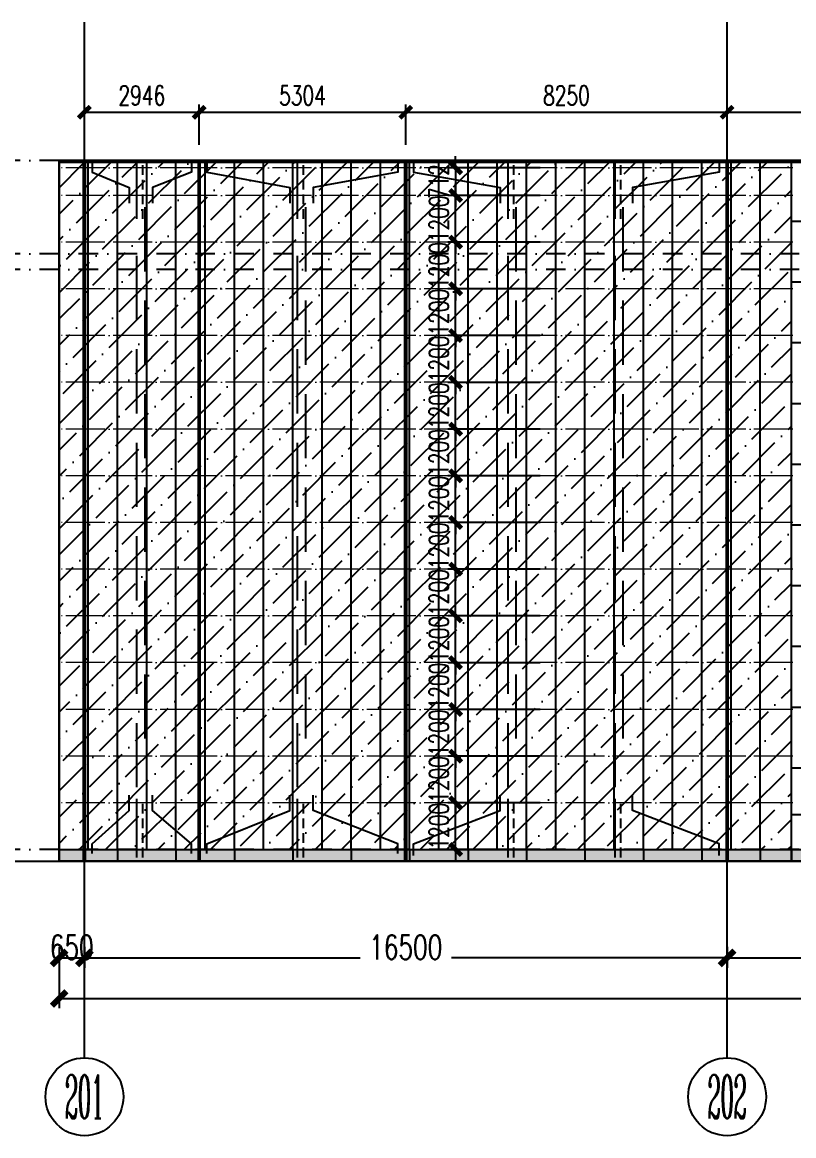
# Model space of a CAD drawing. Extents: x -2072575 to 87763, y -155913 to 742026.
# Drawn here: x -1275454 to -1255648, y 551370 to 579968 of the extents above; entities that cross this region are included whole.
import ezdxf
from ezdxf.enums import TextEntityAlignment as Align

# ---------------------------------------------------------------- set-up
doc = ezdxf.new("R2010")
doc.units = 0
doc.header["$LTSCALE"] = 1000
for name, pattern in [('CENTER', [2, 1.25, -0.25, 0.25, -0.25]), ('DASHDOT', [1, 0.5, -0.25, 0, -0.25]), ('DASHED', [0.75, 0.5, -0.25]), ('DOT', [0.25, 0, -0.25]), ('DOTE', [2.42, 2, -0.2, 0.02, -0.2])]:
    doc.linetypes.add(name, pattern=pattern)
doc.layers.get('Defpoints').update_dxf_attribs({"color": 210})
for name, color, linetype in [('!ZN1-填充-8', 8, 'Continuous'), ('12圆钢+30钢套管撑杆', 3, 'Continuous'), ('12圆钢斜拉条', 30, 'Continuous'), ('12圆钢直拉条', 22, 'Continuous'), ('3符号', 3, 'Continuous'), ('3铝板幕墙', 3, 'Continuous'), ('4玻璃幕墙', 4, 'Continuous'), ('A-AXIS-DOTE', 14, 'DOTE'), ('A-LIN-V', 9, 'Continuous'), ('A-云线', 50, 'Continuous'), ('AS-WALL', 40, 'Continuous'), ('DIM', 173, 'Continuous'), ('DOT', 8, 'DOT'), ('DOTE', 1, 'CENTER'), ('压型钢板', 23, 'Continuous')]:
    doc.layers.add(name, color=color, linetype=linetype)
for name, color, linetype, lineweight in [('A-WALL-HATCH', 8, 'Continuous', 13), ('冷弯薄壁C型钢 250x75x20x3.0', 51, 'DOTE', 0), ('梁', 4, 'Continuous', 18)]:
    doc.layers.add(name, color=color, linetype=linetype, lineweight=lineweight)
doc.styles.add('_TCH_AXIS', font='COMPLEX', dxfattribs={"bigfont": 'GBCBIG'})
doc.styles.add('DHTEXT-1', font='romans.shx', dxfattribs={"width": 0.7, "bigfont": 'chinese.shx'})
doc.dimstyles.new('ZN200', dxfattribs={"dimscale": 200, "dimtxt": 2.5, "dimasz": 1.5, "dimexe": 1, "dimexo": 2, "dimgap": 0.9, "dimtad": 1, "dimdec": 0, "dimdsep": 46, "dimtxsty": 'DHTEXT-1', "dimblk": 'ARCHTICK', "dimcen": 2.5, "dimclrd": 173, "dimclre": 173, "dimclrt": 7, "dimazin": 2, "dimtfac": 1, "dimtdec": 0, "dimtix": 1, "dimtmove": 2, "dimatfit": 3, "dimfxl": 0, "dimtolj": 1, "dimtzin": 0, "dimarcsym": 0})
doc.dimstyles.new('ZN250', dxfattribs={"dimscale": 250, "dimtxt": 2.5, "dimasz": 1.5, "dimexe": 1, "dimexo": 2, "dimgap": 0.9, "dimtad": 1, "dimdec": 0, "dimdsep": 46, "dimtxsty": 'DHTEXT-1', "dimblk": 'ARCHTICK', "dimcen": 2.5, "dimclrd": 173, "dimclre": 173, "dimclrt": 7, "dimazin": 2, "dimtfac": 1, "dimtdec": 0, "dimtix": 1, "dimtmove": 2, "dimatfit": 3, "dimfxl": 0, "dimarcsym": 0})

# ---------------------------------------------------------------- blocks, each defined once
blk = doc.blocks.new('_ArchTick')
at = {"color": 0, "linetype": 'ByBlock', "const_width": 0.4}
blk.add_lwpolyline([(-0.5, -0.5), (0.5, 0.5)], dxfattribs=at)
blk = doc.blocks.new('*D137')
at = {"layer": 'Defpoints', "color": 0, "ltscale": 2500, "transparency": 16777216}
for p in [(-1315387, 656391), (-1231587, 656391), (-1231587, 654565)]:
    blk.add_point(p, dxfattribs=at)
at = {"layer": 'DIM', "color": 173, "linetype": 'ByBlock', "lineweight": -2, "ltscale": 2500, "transparency": 16777216}
for p, q in [((-1315387, 655891), (-1315387, 654315)), ((-1231587, 655891), (-1231587, 654315)), ((-1315387, 654565), (-1274691, 654565)), ((-1231587, 654565), (-1272283, 654565))]:
    blk.add_line(p, q, dxfattribs=at)
at = {"layer": 'DIM', "color": 173, "lineweight": -2, "ltscale": 2500, "transparency": 16777216, "xscale": 375, "yscale": 375, "zscale": 375, "rotation": 180}
blk.add_blockref('_ArchTick', (-1315387, 654565), dxfattribs=at)
at = {"layer": 'DIM', "color": 173, "lineweight": -2, "ltscale": 2500, "transparency": 16777216, "xscale": 375, "yscale": 375, "zscale": 375}
blk.add_blockref('_ArchTick', (-1231587, 654565), dxfattribs=at)
at = {"layer": 'DIM', "color": 7, "ltscale": 2500, "transparency": 16777216, "insert": (-1273487, 654840), "char_height": 625, "attachment_point": 5, "style": 'DHTEXT-1'}
blk.add_mtext('83800', dxfattribs=at)
blk = doc.blocks.new('*D147')
at = {"layer": 'Defpoints', "color": 0, "ltscale": 2500, "transparency": 16777216}
for p in [(-1298237, 656391), (-1281737, 656391), (-1281737, 655605)]:
    blk.add_point(p, dxfattribs=at)
at = {"layer": 'DIM', "color": 173, "linetype": 'ByBlock', "lineweight": -2, "ltscale": 2500, "transparency": 16777216}
for p, q in [((-1298237, 655891), (-1298237, 655355)), ((-1281737, 655891), (-1281737, 655355)), ((-1298237, 655605), (-1291160, 655605)), ((-1281737, 655605), (-1288814, 655605))]:
    blk.add_line(p, q, dxfattribs=at)
at = {"layer": 'DIM', "color": 173, "lineweight": -2, "ltscale": 2500, "transparency": 16777216, "xscale": 375, "yscale": 375, "zscale": 375, "rotation": 180}
blk.add_blockref('_ArchTick', (-1298237, 655605), dxfattribs=at)
at = {"layer": 'DIM', "color": 173, "lineweight": -2, "ltscale": 2500, "transparency": 16777216, "xscale": 375, "yscale": 375, "zscale": 375}
blk.add_blockref('_ArchTick', (-1281737, 655605), dxfattribs=at)
at = {"layer": 'DIM', "color": 7, "ltscale": 2500, "transparency": 16777216, "insert": (-1289987, 655880), "char_height": 625, "attachment_point": 5, "style": 'DHTEXT-1'}
blk.add_mtext('16500', dxfattribs=at)
blk = doc.blocks.new('*D148')
at = {"layer": 'Defpoints', "color": 0, "ltscale": 2500, "transparency": 16777216}
for p in [(-1314737, 656391), (-1298237, 656391), (-1298237, 655605)]:
    blk.add_point(p, dxfattribs=at)
at = {"layer": 'DIM', "color": 173, "linetype": 'ByBlock', "lineweight": -2, "ltscale": 2500, "transparency": 16777216}
for p, q in [((-1314737, 655891), (-1314737, 655355)), ((-1298237, 655891), (-1298237, 655355)), ((-1314737, 655605), (-1307660, 655605)), ((-1298237, 655605), (-1305314, 655605))]:
    blk.add_line(p, q, dxfattribs=at)
at = {"layer": 'DIM', "color": 173, "lineweight": -2, "ltscale": 2500, "transparency": 16777216, "xscale": 375, "yscale": 375, "zscale": 375, "rotation": 180}
blk.add_blockref('_ArchTick', (-1314737, 655605), dxfattribs=at)
at = {"layer": 'DIM', "color": 173, "lineweight": -2, "ltscale": 2500, "transparency": 16777216, "xscale": 375, "yscale": 375, "zscale": 375}
blk.add_blockref('_ArchTick', (-1298237, 655605), dxfattribs=at)
at = {"layer": 'DIM', "color": 7, "ltscale": 2500, "transparency": 16777216, "insert": (-1306487, 655880), "char_height": 625, "attachment_point": 5, "style": 'DHTEXT-1'}
blk.add_mtext('16500', dxfattribs=at)
blk = doc.blocks.new('*D149')
at = {"layer": 'Defpoints', "color": 0, "ltscale": 2500, "transparency": 16777216}
for p in [(-1315387, 656391), (-1314737, 656391), (-1314737, 655605)]:
    blk.add_point(p, dxfattribs=at)
at = {"layer": 'DIM', "color": 173, "linetype": 'ByBlock', "lineweight": -2, "ltscale": 2500, "transparency": 16777216}
for p, q in [((-1315387, 655891), (-1315387, 655355)), ((-1314737, 655891), (-1314737, 655355)), ((-1315387, 655605), (-1314737, 655605))]:
    blk.add_line(p, q, dxfattribs=at)
at = {"layer": 'DIM', "color": 173, "lineweight": -2, "ltscale": 2500, "transparency": 16777216, "xscale": 375, "yscale": 375, "zscale": 375, "rotation": 180}
blk.add_blockref('_ArchTick', (-1315387, 655605), dxfattribs=at)
at = {"layer": 'DIM', "color": 173, "lineweight": -2, "ltscale": 2500, "transparency": 16777216, "xscale": 375, "yscale": 375, "zscale": 375}
blk.add_blockref('_ArchTick', (-1314737, 655605), dxfattribs=at)
at = {"layer": 'DIM', "color": 7, "ltscale": 2500, "transparency": 16777216, "insert": (-1315062, 655880), "char_height": 625, "attachment_point": 5, "style": 'DHTEXT-1'}
blk.add_mtext('650', dxfattribs=at)
blk = doc.blocks.new('卓越-轴号')
blk.add_circle((0, 0), 4)
at = {"color": 0, "style": '_TCH_AXIS', "width": 1.041667, "flags": 8}
blk.add_attdef('A', text='', height=4.48, dxfattribs=at).set_placement((-2, -2.24), (2, -2.24), align=Align.FIT)
blk = doc.blocks.new('20250905092136')
at = {"layer": '!ZN1-填充-8'}
h = blk.add_hatch(dxfattribs=at)
h.set_pattern_fill('ANSI36', color=252, scale=300, style=0)
h.set_pattern_definition([(45, (1273858.43, -558720.36), (252.5697, 926.08891), [1190.625, -238.125, 0, -238.125])])
h.paths.add_polyline_path([(-650, 0), (18150, 0), (18150, 17650), (-650, 17650)])
h = blk.add_hatch(dxfattribs=at)
h.set_pattern_fill('DOTS', color=252, scale=100, style=0)
h.set_pattern_definition([(0, (1273858.43, -558720.36), (79.375, 158.75), [0, -158.75])])
h.paths.add_polyline_path([(-650, 0), (83150, 0), (83150, -300), (-650, -300)])
at = {"layer": '3铝板幕墙', "color": 252, "ltscale": 2000}
for p, q in [((850, 0), (850, -300)), ((2350, 0), (2350, -300)), ((3850, 0), (3850, -300)), ((5350, 0), (5350, -300)), ((6850, 0), (6850, -300)), ((8350, 0), (8350, -300)), ((9850, 0), (9850, -300)), ((11350, 0), (11350, -300)), ((12850, 0), (12850, -300)), ((14350, 0), (14350, -300)), ((15850, 0), (15850, -300)), ((17350, 0), (17350, -300)), ((18150, 0), (18150, -300))]:
    blk.add_line(p, q, dxfattribs=at)
blk.add_lwpolyline([(-650, 0), (83150, 0), (83150, -300), (-650, -300)], close=True, dxfattribs=at)
at = {"layer": '4玻璃幕墙', "color": 252, "ltscale": 1.5}
blk.add_line((18150, 0), (18150, 17650), dxfattribs=at)
at = {"layer": '4玻璃幕墙', "color": 252}
for p, q in [((18150, 16140), (41100, 16140)), ((18150, 14580), (41100, 14580)), ((18150, 13020), (41100, 13020)), ((18150, 11460), (41100, 11460)), ((18150, 9900), (41100, 9900)), ((18150, 8340), (41100, 8340)), ((18150, 6780), (41100, 6780)), ((18150, 5220), (41100, 5220)), ((18150, 3660), (41100, 3660)), ((18150, 2100), (41100, 2100)), ((18150, 900), (41100, 900))]:
    blk.add_line(p, q, dxfattribs=at)
at = {"layer": 'A-LIN-V', "color": 252}
for p, q in [((83150, 17700), (-650, 17700)), ((-650, 17700), (-650, -300)), ((83150, 17650), (-650, 17650)), ((18150, -300), (18150, 17650))]:
    blk.add_line(p, q, dxfattribs=at)
at = {"layer": '压型钢板', "color": 252, "ltscale": 10}
for p, q in [((-650, 0), (-650, 17700)), ((100, 0), (100, 17700)), ((850, 0), (850, 17700)), ((1600, 0), (1600, 17700)), ((2350, 0), (2350, 17700)), ((3100, 0), (3100, 17700)), ((3850, 0), (3850, 17700)), ((4600, 0), (4600, 17700)), ((5350, 0), (5350, 17700)), ((6100, 0), (6100, 17700)), ((6850, 0), (6850, 17700)), ((7600, 0), (7600, 17700)), ((8350, 0), (8350, 17700)), ((9100, 0), (9100, 17700)), ((9850, 0), (9850, 17700)), ((10600, 0), (10600, 17700)), ((11350, 0), (11350, 17700)), ((12100, 0), (12100, 17700)), ((12850, 0), (12850, 17700)), ((13600, 0), (13600, 17700)), ((14350, 0), (14350, 17700)), ((15100, 0), (15100, 17700)), ((15850, 0), (15850, 17700)), ((16600, 0), (16600, 17700)), ((17350, 0), (17350, 17700)), ((18150, 0), (18150, 17700))]:
    blk.add_line(p, q, dxfattribs=at)
blk = doc.blocks.new('*D3449')
at = {"layer": 'Defpoints', "color": 0, "ltscale": 10, "transparency": 16777216}
for p in [(-1270912, 577658), (-1273858, 576420), (-1270912, 576420)]:
    blk.add_point(p, dxfattribs=at)
at = {"layer": 'DIM', "color": 173, "linetype": 'ByBlock', "lineweight": -2, "ltscale": 10, "transparency": 16777216}
for p, q in [((-1273858, 576820), (-1273858, 577858)), ((-1270912, 576820), (-1270912, 577858)), ((-1273858, 577658), (-1270912, 577658))]:
    blk.add_line(p, q, dxfattribs=at)
at = {"layer": 'DIM', "color": 173, "lineweight": -2, "ltscale": 10, "transparency": 16777216, "xscale": 300, "yscale": 300, "zscale": 300, "rotation": 180}
blk.add_blockref('_ArchTick', (-1273858, 577658), dxfattribs=at)
at = {"layer": 'DIM', "color": 173, "lineweight": -2, "ltscale": 10, "transparency": 16777216, "xscale": 300, "yscale": 300, "zscale": 300}
blk.add_blockref('_ArchTick', (-1270912, 577658), dxfattribs=at)
at = {"layer": 'DIM', "color": 7, "ltscale": 10, "transparency": 16777216, "insert": (-1272385, 578088), "char_height": 500, "attachment_point": 5, "style": 'DHTEXT-1'}
blk.add_mtext('\\A1;2946', dxfattribs=at)
blk = doc.blocks.new('*D3459')
at = {"layer": 'Defpoints', "color": 0, "ltscale": 10, "transparency": 16777216}
for p in [(-1249108, 577658), (-1257358, 576420), (-1249108, 576420)]:
    blk.add_point(p, dxfattribs=at)
at = {"layer": 'DIM', "color": 173, "linetype": 'ByBlock', "lineweight": -2, "ltscale": 10, "transparency": 16777216}
for p, q in [((-1257358, 576820), (-1257358, 577858)), ((-1249108, 576820), (-1249108, 577858)), ((-1257358, 577658), (-1249108, 577658))]:
    blk.add_line(p, q, dxfattribs=at)
at = {"layer": 'DIM', "color": 173, "lineweight": -2, "ltscale": 10, "transparency": 16777216, "xscale": 300, "yscale": 300, "zscale": 300, "rotation": 180}
blk.add_blockref('_ArchTick', (-1257358, 577658), dxfattribs=at)
at = {"layer": 'DIM', "color": 173, "lineweight": -2, "ltscale": 10, "transparency": 16777216, "xscale": 300, "yscale": 300, "zscale": 300}
blk.add_blockref('_ArchTick', (-1249108, 577658), dxfattribs=at)
at = {"layer": 'DIM', "color": 7, "ltscale": 10, "transparency": 16777216, "insert": (-1253233, 578088), "char_height": 500, "attachment_point": 5, "style": 'DHTEXT-1'}
blk.add_mtext('\\A1;8250', dxfattribs=at)
blk = doc.blocks.new('*D3460')
at = {"layer": 'Defpoints', "color": 0, "ltscale": 10, "transparency": 16777216}
for p in [(-1257358, 577658), (-1265608, 576420), (-1257358, 576420)]:
    blk.add_point(p, dxfattribs=at)
at = {"layer": 'DIM', "color": 173, "linetype": 'ByBlock', "lineweight": -2, "ltscale": 10, "transparency": 16777216}
for p, q in [((-1265608, 576820), (-1265608, 577858)), ((-1257358, 576820), (-1257358, 577858)), ((-1265608, 577658), (-1257358, 577658))]:
    blk.add_line(p, q, dxfattribs=at)
at = {"layer": 'DIM', "color": 173, "lineweight": -2, "ltscale": 10, "transparency": 16777216, "xscale": 300, "yscale": 300, "zscale": 300, "rotation": 180}
blk.add_blockref('_ArchTick', (-1265608, 577658), dxfattribs=at)
at = {"layer": 'DIM', "color": 173, "lineweight": -2, "ltscale": 10, "transparency": 16777216, "xscale": 300, "yscale": 300, "zscale": 300}
blk.add_blockref('_ArchTick', (-1257358, 577658), dxfattribs=at)
at = {"layer": 'DIM', "color": 7, "ltscale": 10, "transparency": 16777216, "insert": (-1261483, 578088), "char_height": 500, "attachment_point": 5, "style": 'DHTEXT-1'}
blk.add_mtext('\\A1;8250', dxfattribs=at)
blk = doc.blocks.new('*D3461')
at = {"layer": 'Defpoints', "color": 0, "ltscale": 10, "transparency": 16777216}
for p in [(-1265608, 577658), (-1270912, 576420), (-1265608, 576420)]:
    blk.add_point(p, dxfattribs=at)
at = {"layer": 'DIM', "color": 173, "linetype": 'ByBlock', "lineweight": -2, "ltscale": 10, "transparency": 16777216}
for p, q in [((-1270912, 576820), (-1270912, 577858)), ((-1265608, 576820), (-1265608, 577858)), ((-1270912, 577658), (-1265608, 577658))]:
    blk.add_line(p, q, dxfattribs=at)
at = {"layer": 'DIM', "color": 173, "lineweight": -2, "ltscale": 10, "transparency": 16777216, "xscale": 300, "yscale": 300, "zscale": 300, "rotation": 180}
blk.add_blockref('_ArchTick', (-1270912, 577658), dxfattribs=at)
at = {"layer": 'DIM', "color": 173, "lineweight": -2, "ltscale": 10, "transparency": 16777216, "xscale": 300, "yscale": 300, "zscale": 300}
blk.add_blockref('_ArchTick', (-1265608, 577658), dxfattribs=at)
at = {"layer": 'DIM', "color": 7, "ltscale": 10, "transparency": 16777216, "insert": (-1268260, 578088), "char_height": 500, "attachment_point": 5, "style": 'DHTEXT-1'}
blk.add_mtext('\\A1;5304', dxfattribs=at)
blk = doc.blocks.new('*D3462')
at = {"layer": 'Defpoints', "color": 0, "ltscale": 10, "transparency": 16777216}
for p in [(-1261758, 576233), (-1264328, 575520), (-1261758, 575520)]:
    blk.add_point(p, dxfattribs=at)
at = {"layer": 'DIM', "color": 173, "linetype": 'ByBlock', "lineweight": -2, "ltscale": 10, "transparency": 16777216}
for p, q in [((-1264328, 576233), (-1264328, 576533)), ((-1262158, 576233), (-1264528, 576233)), ((-1264328, 576233), (-1264328, 575520)), ((-1262158, 575520), (-1264528, 575520)), ((-1264328, 575520), (-1264328, 575220))]:
    blk.add_line(p, q, dxfattribs=at)
at = {"layer": 'DIM', "color": 173, "lineweight": -2, "ltscale": 10, "transparency": 16777216, "xscale": 300, "yscale": 300, "zscale": 300}
for p, rotation in [((-1264328, 576233), 270), ((-1264328, 575520), 90)]:
    blk.add_blockref('_ArchTick', p, dxfattribs=dict(at, rotation=rotation))
at = {"layer": 'DIM', "color": 7, "ltscale": 10, "transparency": 16777216, "insert": (-1264758, 575877), "char_height": 500, "attachment_point": 5, "rotation": 90, "style": 'DHTEXT-1'}
blk.add_mtext('\\A1;712', dxfattribs=at)
blk = doc.blocks.new('*D3463')
at = {"layer": 'Defpoints', "color": 0, "ltscale": 10, "transparency": 16777216}
for p in [(-1264328, 575520), (-1261758, 575520), (-1261758, 574320)]:
    blk.add_point(p, dxfattribs=at)
at = {"layer": 'DIM', "color": 173, "linetype": 'ByBlock', "lineweight": -2, "ltscale": 10, "transparency": 16777216}
for p, q in [((-1264328, 575520), (-1264328, 575820)), ((-1262158, 575520), (-1264528, 575520)), ((-1264328, 574320), (-1264328, 575520)), ((-1262158, 574320), (-1264528, 574320)), ((-1264328, 574320), (-1264328, 574020))]:
    blk.add_line(p, q, dxfattribs=at)
at = {"layer": 'DIM', "color": 173, "lineweight": -2, "ltscale": 10, "transparency": 16777216, "xscale": 300, "yscale": 300, "zscale": 300}
for p, rotation in [((-1264328, 575520), 270), ((-1264328, 574320), 90)]:
    blk.add_blockref('_ArchTick', p, dxfattribs=dict(at, rotation=rotation))
at = {"layer": 'DIM', "color": 7, "ltscale": 10, "transparency": 16777216, "insert": (-1264758, 574920), "char_height": 500, "attachment_point": 5, "rotation": 90, "style": 'DHTEXT-1'}
blk.add_mtext('\\A1;1200', dxfattribs=at)
blk = doc.blocks.new('*D3464')
at = {"layer": 'Defpoints', "color": 0, "ltscale": 10, "transparency": 16777216}
for p in [(-1264328, 574320), (-1261758, 574320), (-1261758, 573120)]:
    blk.add_point(p, dxfattribs=at)
at = {"layer": 'DIM', "color": 173, "linetype": 'ByBlock', "lineweight": -2, "ltscale": 10, "transparency": 16777216}
for p, q in [((-1264328, 574320), (-1264328, 574620)), ((-1262158, 574320), (-1264528, 574320)), ((-1264328, 573120), (-1264328, 574320)), ((-1262158, 573120), (-1264528, 573120)), ((-1264328, 573120), (-1264328, 572820))]:
    blk.add_line(p, q, dxfattribs=at)
at = {"layer": 'DIM', "color": 173, "lineweight": -2, "ltscale": 10, "transparency": 16777216, "xscale": 300, "yscale": 300, "zscale": 300}
for p, rotation in [((-1264328, 574320), 270), ((-1264328, 573120), 90)]:
    blk.add_blockref('_ArchTick', p, dxfattribs=dict(at, rotation=rotation))
at = {"layer": 'DIM', "color": 7, "ltscale": 10, "transparency": 16777216, "insert": (-1264758, 573720), "char_height": 500, "attachment_point": 5, "rotation": 90, "style": 'DHTEXT-1'}
blk.add_mtext('\\A1;1200', dxfattribs=at)
blk = doc.blocks.new('*D3465')
at = {"layer": 'Defpoints', "color": 0, "ltscale": 10, "transparency": 16777216}
for p in [(-1264328, 573120), (-1261758, 573120), (-1261758, 571920)]:
    blk.add_point(p, dxfattribs=at)
at = {"layer": 'DIM', "color": 173, "linetype": 'ByBlock', "lineweight": -2, "ltscale": 10, "transparency": 16777216}
for p, q in [((-1264328, 573120), (-1264328, 573420)), ((-1262158, 573120), (-1264528, 573120)), ((-1264328, 571920), (-1264328, 573120)), ((-1262158, 571920), (-1264528, 571920)), ((-1264328, 571920), (-1264328, 571620))]:
    blk.add_line(p, q, dxfattribs=at)
at = {"layer": 'DIM', "color": 173, "lineweight": -2, "ltscale": 10, "transparency": 16777216, "xscale": 300, "yscale": 300, "zscale": 300}
for p, rotation in [((-1264328, 573120), 270), ((-1264328, 571920), 90)]:
    blk.add_blockref('_ArchTick', p, dxfattribs=dict(at, rotation=rotation))
at = {"layer": 'DIM', "color": 7, "ltscale": 10, "transparency": 16777216, "insert": (-1264758, 572520), "char_height": 500, "attachment_point": 5, "rotation": 90, "style": 'DHTEXT-1'}
blk.add_mtext('\\A1;1200', dxfattribs=at)
blk = doc.blocks.new('*D3466')
at = {"layer": 'Defpoints', "color": 0, "ltscale": 10, "transparency": 16777216}
for p in [(-1264328, 571920), (-1261758, 571920), (-1261758, 570720)]:
    blk.add_point(p, dxfattribs=at)
at = {"layer": 'DIM', "color": 173, "linetype": 'ByBlock', "lineweight": -2, "ltscale": 10, "transparency": 16777216}
for p, q in [((-1264328, 571920), (-1264328, 572220)), ((-1262158, 571920), (-1264528, 571920)), ((-1264328, 570720), (-1264328, 571920)), ((-1262158, 570720), (-1264528, 570720)), ((-1264328, 570720), (-1264328, 570420))]:
    blk.add_line(p, q, dxfattribs=at)
at = {"layer": 'DIM', "color": 173, "lineweight": -2, "ltscale": 10, "transparency": 16777216, "xscale": 300, "yscale": 300, "zscale": 300}
for p, rotation in [((-1264328, 571920), 270), ((-1264328, 570720), 90)]:
    blk.add_blockref('_ArchTick', p, dxfattribs=dict(at, rotation=rotation))
at = {"layer": 'DIM', "color": 7, "ltscale": 10, "transparency": 16777216, "insert": (-1264758, 571320), "char_height": 500, "attachment_point": 5, "rotation": 90, "style": 'DHTEXT-1'}
blk.add_mtext('\\A1;1200', dxfattribs=at)
blk = doc.blocks.new('*D3467')
at = {"layer": 'Defpoints', "color": 0, "ltscale": 10, "transparency": 16777216}
for p in [(-1264328, 570720), (-1261758, 570720), (-1261758, 569520)]:
    blk.add_point(p, dxfattribs=at)
at = {"layer": 'DIM', "color": 173, "linetype": 'ByBlock', "lineweight": -2, "ltscale": 10, "transparency": 16777216}
for p, q in [((-1264328, 570720), (-1264328, 571020)), ((-1262158, 570720), (-1264528, 570720)), ((-1264328, 569520), (-1264328, 570720)), ((-1262158, 569520), (-1264528, 569520)), ((-1264328, 569520), (-1264328, 569220))]:
    blk.add_line(p, q, dxfattribs=at)
at = {"layer": 'DIM', "color": 173, "lineweight": -2, "ltscale": 10, "transparency": 16777216, "xscale": 300, "yscale": 300, "zscale": 300}
for p, rotation in [((-1264328, 570720), 270), ((-1264328, 569520), 90)]:
    blk.add_blockref('_ArchTick', p, dxfattribs=dict(at, rotation=rotation))
at = {"layer": 'DIM', "color": 7, "ltscale": 10, "transparency": 16777216, "insert": (-1264758, 570120), "char_height": 500, "attachment_point": 5, "rotation": 90, "style": 'DHTEXT-1'}
blk.add_mtext('\\A1;1200', dxfattribs=at)
blk = doc.blocks.new('*D3468')
at = {"layer": 'Defpoints', "color": 0, "ltscale": 10, "transparency": 16777216}
for p in [(-1264328, 569520), (-1261758, 569520), (-1261758, 568320)]:
    blk.add_point(p, dxfattribs=at)
at = {"layer": 'DIM', "color": 173, "linetype": 'ByBlock', "lineweight": -2, "ltscale": 10, "transparency": 16777216}
for p, q in [((-1264328, 569520), (-1264328, 569820)), ((-1262158, 569520), (-1264528, 569520)), ((-1264328, 568320), (-1264328, 569520)), ((-1262158, 568320), (-1264528, 568320)), ((-1264328, 568320), (-1264328, 568020))]:
    blk.add_line(p, q, dxfattribs=at)
at = {"layer": 'DIM', "color": 173, "lineweight": -2, "ltscale": 10, "transparency": 16777216, "xscale": 300, "yscale": 300, "zscale": 300}
for p, rotation in [((-1264328, 569520), 270), ((-1264328, 568320), 90)]:
    blk.add_blockref('_ArchTick', p, dxfattribs=dict(at, rotation=rotation))
at = {"layer": 'DIM', "color": 7, "ltscale": 10, "transparency": 16777216, "insert": (-1264758, 568920), "char_height": 500, "attachment_point": 5, "rotation": 90, "style": 'DHTEXT-1'}
blk.add_mtext('\\A1;1200', dxfattribs=at)
blk = doc.blocks.new('*D3469')
at = {"layer": 'Defpoints', "color": 0, "ltscale": 10, "transparency": 16777216}
for p in [(-1264328, 568320), (-1261758, 568320), (-1261758, 567120)]:
    blk.add_point(p, dxfattribs=at)
at = {"layer": 'DIM', "color": 173, "linetype": 'ByBlock', "lineweight": -2, "ltscale": 10, "transparency": 16777216}
for p, q in [((-1264328, 568320), (-1264328, 568620)), ((-1262158, 568320), (-1264528, 568320)), ((-1264328, 567120), (-1264328, 568320)), ((-1262158, 567120), (-1264528, 567120)), ((-1264328, 567120), (-1264328, 566820))]:
    blk.add_line(p, q, dxfattribs=at)
at = {"layer": 'DIM', "color": 173, "lineweight": -2, "ltscale": 10, "transparency": 16777216, "xscale": 300, "yscale": 300, "zscale": 300}
for p, rotation in [((-1264328, 568320), 270), ((-1264328, 567120), 90)]:
    blk.add_blockref('_ArchTick', p, dxfattribs=dict(at, rotation=rotation))
at = {"layer": 'DIM', "color": 7, "ltscale": 10, "transparency": 16777216, "insert": (-1264758, 567720), "char_height": 500, "attachment_point": 5, "rotation": 90, "style": 'DHTEXT-1'}
blk.add_mtext('\\A1;1200', dxfattribs=at)
blk = doc.blocks.new('*D3470')
at = {"layer": 'Defpoints', "color": 0, "ltscale": 10, "transparency": 16777216}
for p in [(-1264328, 567120), (-1261758, 567120), (-1261758, 565920)]:
    blk.add_point(p, dxfattribs=at)
at = {"layer": 'DIM', "color": 173, "linetype": 'ByBlock', "lineweight": -2, "ltscale": 10, "transparency": 16777216}
for p, q in [((-1264328, 567120), (-1264328, 567420)), ((-1262158, 567120), (-1264528, 567120)), ((-1264328, 565920), (-1264328, 567120)), ((-1262158, 565920), (-1264528, 565920)), ((-1264328, 565920), (-1264328, 565620))]:
    blk.add_line(p, q, dxfattribs=at)
at = {"layer": 'DIM', "color": 173, "lineweight": -2, "ltscale": 10, "transparency": 16777216, "xscale": 300, "yscale": 300, "zscale": 300}
for p, rotation in [((-1264328, 567120), 270), ((-1264328, 565920), 90)]:
    blk.add_blockref('_ArchTick', p, dxfattribs=dict(at, rotation=rotation))
at = {"layer": 'DIM', "color": 7, "ltscale": 10, "transparency": 16777216, "insert": (-1264758, 566520), "char_height": 500, "attachment_point": 5, "rotation": 90, "style": 'DHTEXT-1'}
blk.add_mtext('\\A1;1200', dxfattribs=at)
blk = doc.blocks.new('*D3471')
at = {"layer": 'Defpoints', "color": 0, "ltscale": 10, "transparency": 16777216}
for p in [(-1264328, 565920), (-1261758, 565920), (-1261758, 564720)]:
    blk.add_point(p, dxfattribs=at)
at = {"layer": 'DIM', "color": 173, "linetype": 'ByBlock', "lineweight": -2, "ltscale": 10, "transparency": 16777216}
for p, q in [((-1264328, 565920), (-1264328, 566220)), ((-1262158, 565920), (-1264528, 565920)), ((-1264328, 564720), (-1264328, 565920)), ((-1262158, 564720), (-1264528, 564720)), ((-1264328, 564720), (-1264328, 564420))]:
    blk.add_line(p, q, dxfattribs=at)
at = {"layer": 'DIM', "color": 173, "lineweight": -2, "ltscale": 10, "transparency": 16777216, "xscale": 300, "yscale": 300, "zscale": 300}
for p, rotation in [((-1264328, 565920), 270), ((-1264328, 564720), 90)]:
    blk.add_blockref('_ArchTick', p, dxfattribs=dict(at, rotation=rotation))
at = {"layer": 'DIM', "color": 7, "ltscale": 10, "transparency": 16777216, "insert": (-1264758, 565320), "char_height": 500, "attachment_point": 5, "rotation": 90, "style": 'DHTEXT-1'}
blk.add_mtext('\\A1;1200', dxfattribs=at)
blk = doc.blocks.new('*D3472')
at = {"layer": 'Defpoints', "color": 0, "ltscale": 10, "transparency": 16777216}
for p in [(-1264328, 564720), (-1261758, 564720), (-1261758, 563520)]:
    blk.add_point(p, dxfattribs=at)
at = {"layer": 'DIM', "color": 173, "linetype": 'ByBlock', "lineweight": -2, "ltscale": 10, "transparency": 16777216}
for p, q in [((-1264328, 564720), (-1264328, 565020)), ((-1262158, 564720), (-1264528, 564720)), ((-1264328, 563520), (-1264328, 564720)), ((-1262158, 563520), (-1264528, 563520)), ((-1264328, 563520), (-1264328, 563220))]:
    blk.add_line(p, q, dxfattribs=at)
at = {"layer": 'DIM', "color": 173, "lineweight": -2, "ltscale": 10, "transparency": 16777216, "xscale": 300, "yscale": 300, "zscale": 300}
for p, rotation in [((-1264328, 564720), 270), ((-1264328, 563520), 90)]:
    blk.add_blockref('_ArchTick', p, dxfattribs=dict(at, rotation=rotation))
at = {"layer": 'DIM', "color": 7, "ltscale": 10, "transparency": 16777216, "insert": (-1264758, 564120), "char_height": 500, "attachment_point": 5, "rotation": 90, "style": 'DHTEXT-1'}
blk.add_mtext('\\A1;1200', dxfattribs=at)
blk = doc.blocks.new('*D3473')
at = {"layer": 'Defpoints', "color": 0, "ltscale": 10, "transparency": 16777216}
for p in [(-1264328, 563520), (-1261758, 563520), (-1261758, 562320)]:
    blk.add_point(p, dxfattribs=at)
at = {"layer": 'DIM', "color": 173, "linetype": 'ByBlock', "lineweight": -2, "ltscale": 10, "transparency": 16777216}
for p, q in [((-1264328, 563520), (-1264328, 563820)), ((-1262158, 563520), (-1264528, 563520)), ((-1264328, 562320), (-1264328, 563520)), ((-1262158, 562320), (-1264528, 562320)), ((-1264328, 562320), (-1264328, 562020))]:
    blk.add_line(p, q, dxfattribs=at)
at = {"layer": 'DIM', "color": 173, "lineweight": -2, "ltscale": 10, "transparency": 16777216, "xscale": 300, "yscale": 300, "zscale": 300}
for p, rotation in [((-1264328, 563520), 270), ((-1264328, 562320), 90)]:
    blk.add_blockref('_ArchTick', p, dxfattribs=dict(at, rotation=rotation))
at = {"layer": 'DIM', "color": 7, "ltscale": 10, "transparency": 16777216, "insert": (-1264758, 562920), "char_height": 500, "attachment_point": 5, "rotation": 90, "style": 'DHTEXT-1'}
blk.add_mtext('\\A1;1200', dxfattribs=at)
blk = doc.blocks.new('*D3474')
at = {"layer": 'Defpoints', "color": 0, "ltscale": 10, "transparency": 16777216}
for p in [(-1264328, 562320), (-1261758, 562320), (-1261758, 561120)]:
    blk.add_point(p, dxfattribs=at)
at = {"layer": 'DIM', "color": 173, "linetype": 'ByBlock', "lineweight": -2, "ltscale": 10, "transparency": 16777216}
for p, q in [((-1264328, 562320), (-1264328, 562620)), ((-1262158, 562320), (-1264528, 562320)), ((-1264328, 561120), (-1264328, 562320)), ((-1262158, 561120), (-1264528, 561120)), ((-1264328, 561120), (-1264328, 560820))]:
    blk.add_line(p, q, dxfattribs=at)
at = {"layer": 'DIM', "color": 173, "lineweight": -2, "ltscale": 10, "transparency": 16777216, "xscale": 300, "yscale": 300, "zscale": 300}
for p, rotation in [((-1264328, 562320), 270), ((-1264328, 561120), 90)]:
    blk.add_blockref('_ArchTick', p, dxfattribs=dict(at, rotation=rotation))
at = {"layer": 'DIM', "color": 7, "ltscale": 10, "transparency": 16777216, "insert": (-1264758, 561720), "char_height": 500, "attachment_point": 5, "rotation": 90, "style": 'DHTEXT-1'}
blk.add_mtext('\\A1;1200', dxfattribs=at)
blk = doc.blocks.new('*D3475')
at = {"layer": 'Defpoints', "color": 0, "ltscale": 10, "transparency": 16777216}
for p in [(-1264328, 561120), (-1261758, 561120), (-1261758, 559920)]:
    blk.add_point(p, dxfattribs=at)
at = {"layer": 'DIM', "color": 173, "linetype": 'ByBlock', "lineweight": -2, "ltscale": 10, "transparency": 16777216}
for p, q in [((-1264328, 561120), (-1264328, 561420)), ((-1262158, 561120), (-1264528, 561120)), ((-1264328, 559920), (-1264328, 561120)), ((-1262158, 559920), (-1264528, 559920)), ((-1264328, 559920), (-1264328, 559620))]:
    blk.add_line(p, q, dxfattribs=at)
at = {"layer": 'DIM', "color": 173, "lineweight": -2, "ltscale": 10, "transparency": 16777216, "xscale": 300, "yscale": 300, "zscale": 300}
for p, rotation in [((-1264328, 561120), 270), ((-1264328, 559920), 90)]:
    blk.add_blockref('_ArchTick', p, dxfattribs=dict(at, rotation=rotation))
at = {"layer": 'DIM', "color": 7, "ltscale": 10, "transparency": 16777216, "insert": (-1264758, 560520), "char_height": 500, "attachment_point": 5, "rotation": 90, "style": 'DHTEXT-1'}
blk.add_mtext('\\A1;1200', dxfattribs=at)
blk = doc.blocks.new('*D3476')
at = {"layer": 'Defpoints', "color": 0, "ltscale": 10, "transparency": 16777216}
for p in [(-1264328, 559920), (-1261758, 559920), (-1261758, 558720)]:
    blk.add_point(p, dxfattribs=at)
at = {"layer": 'DIM', "color": 173, "linetype": 'ByBlock', "lineweight": -2, "ltscale": 10, "transparency": 16777216}
for p, q in [((-1264328, 559920), (-1264328, 560220)), ((-1262158, 559920), (-1264528, 559920)), ((-1264328, 558720), (-1264328, 559920)), ((-1262158, 558720), (-1264528, 558720)), ((-1264328, 558720), (-1264328, 558420))]:
    blk.add_line(p, q, dxfattribs=at)
at = {"layer": 'DIM', "color": 173, "lineweight": -2, "ltscale": 10, "transparency": 16777216, "xscale": 300, "yscale": 300, "zscale": 300}
for p, rotation in [((-1264328, 559920), 270), ((-1264328, 558720), 90)]:
    blk.add_blockref('_ArchTick', p, dxfattribs=dict(at, rotation=rotation))
at = {"layer": 'DIM', "color": 7, "ltscale": 10, "transparency": 16777216, "insert": (-1264758, 559320), "char_height": 500, "attachment_point": 5, "rotation": 90, "style": 'DHTEXT-1'}
blk.add_mtext('\\A1;1200', dxfattribs=at)
blk = doc.blocks.new('20250821133139')
at = {"layer": 'A-AXIS-DOTE', "ltscale": 2}
blk.add_line((0, -5350), (0, 21247.6), dxfattribs=at)
at = {"layer": 'DOT', "linetype": 'DASHDOT'}
for p, q in [((91359.1, 17700), (-8859.1, 17700)), ((91359.1, 15300), (-8859.1, 15300)), ((91359.1, 14900), (-8859.1, 14900)), ((91359.1, 0), (-8859.1, 0))]:
    blk.add_line(p, q, dxfattribs=at)
at = {"layer": 'DOTE', "ltscale": 250}
for p, q in [((0, -5350), (0, 21247.6)), ((16500, -5350), (16500, 21247.6))]:
    blk.add_line(p, q, dxfattribs=at)
at = {"layer": '3符号', "color": 7}
ref = blk.add_blockref('卓越-轴号', (1.1, -6350), dxfattribs=dict(at, xscale=250, yscale=250, zscale=250))
ref.add_attrib('A', '201', dxfattribs={"layer": '0', "color": 0, "height": 1120, "style": '_TCH_AXIS', "width": 0.382653}).set_placement((-498.9, -6910), (501.1, -6910), align=Align.FIT)
ref = blk.add_blockref('卓越-轴号', (16501.1, -6350), dxfattribs=dict(at, xscale=250, yscale=250, zscale=250))
ref.add_attrib('A', '202', dxfattribs={"layer": '0', "color": 0, "height": 1120, "style": '_TCH_AXIS', "width": 0.347222}).set_placement((16001.1, -6910), (17001.1, -6910), align=Align.FIT)
at = {"layer": 'DIM', "ltscale": 2500}
for base, p1, p2, angle, picture, middle in [((0, -2784.1), (-650, -1997.7), (0, -1997.7), 0, '*D149', (-325, -2509.1)), ((83150, -3824.1), (-650, -1997.7), (83150, -1997.7), 360, '*D137', (41250, -3549.1)), ((16500, -2784.1), (0, -1997.7), (16500, -1997.7), 360, '*D148', (8250, -2509.1)), ((33000, -2784.1), (16500, -1997.7), (33000, -1997.7), 360, '*D147', (24750, -2509.1))]:
    dim = blk.add_linear_dim(base=base, p1=p1, p2=p2, angle=angle, dimstyle='ZN250', dxfattribs=at)
    dim.commit()
    dim.dimension.update_dxf_attribs({"geometry": picture, "text_midpoint": middle, "dimtype": 129, "insert": (1314737, -658389.1)})

msp = doc.modelspace()

# ---------------------------------------------------------------- linework, layer by layer
at = {"layer": 'A-WALL-HATCH'}
msp.add_line((-1232758.4, 558720.4), (-1255708.4, 558720.4), dxfattribs=at)
at = {"layer": 'AS-WALL'}
msp.add_line((-1282717.6, 558420.4), (-1182499.3, 558420.4), dxfattribs=at)

# ---------------------------------------------------------------- block references
at = {"layer": 'A-云线', "ltscale": 10}
msp.add_blockref('20250821133139', (-1273858.4, 558720.4), dxfattribs=at)

# ---------------------------------------------------------------- next in the draw order: block references
at = {"layer": '3铝板幕墙', "ltscale": 1000}
msp.add_blockref('20250905092136', (-1273858.4, 558720.4), dxfattribs=at)

# ---------------------------------------------------------------- next in the draw order: linework, layer by layer
at = {"layer": '12圆钢+30钢套管撑杆', "color": 3}
for p, q in [((-1272510.4, 574920.4), (-1272510.4, 576420.4)), ((-1268385.4, 574920.4), (-1268385.4, 576420.4)), ((-1262983.4, 574920.4), (-1262983.4, 576420.4)), ((-1260233.4, 574920.4), (-1260233.4, 576420.4)), ((-1272510.4, 558520.4), (-1272510.4, 560020.4)), ((-1268385.4, 558520.4), (-1268385.4, 560020.4)), ((-1262983.4, 558520.4), (-1262983.4, 560020.4)), ((-1260233.4, 558520.4), (-1260233.4, 560020.4))]:
    msp.add_line(p, q, dxfattribs=at)
at = {"layer": '12圆钢+30钢套管撑杆', "color": 3, "linetype": 'DASHED', "ltscale": 0.5}
for p, q in [((-1272360.4, 574920.4), (-1272360.4, 576420.4)), ((-1268235.4, 574920.4), (-1268235.4, 576420.4)), ((-1262833.4, 574920.4), (-1262833.4, 576420.4)), ((-1260083.4, 574920.4), (-1260083.4, 576420.4)), ((-1272360.4, 558520.4), (-1272360.4, 560020.4)), ((-1268235.4, 558520.4), (-1268235.4, 560020.4)), ((-1262833.4, 558520.4), (-1262833.4, 560020.4)), ((-1260083.4, 558520.4), (-1260083.4, 560020.4))]:
    msp.add_line(p, q, dxfattribs=at)
at = {"layer": '12圆钢斜拉条', "ltscale": 1000}
for points in [[(-1273658.4, 576420.4), (-1273658.4, 576120.4), (-1272710.4, 575720.4), (-1272710.4, 575320.4)], [(-1271112.4, 576420.4), (-1271112.4, 576120.4), (-1272110.4, 575720.4), (-1272110.4, 575320.4)], [(-1270712.4, 576420.4), (-1270712.4, 576120.4), (-1268585.4, 575720.4), (-1268585.4, 575320.4)], [(-1265808.4, 576420.4), (-1265808.4, 576120.4), (-1267985.4, 575720.4), (-1267985.4, 575320.4)], [(-1265408.4, 576420.4), (-1265408.4, 576120.4), (-1263183.4, 575720.4), (-1263183.4, 575320.4)], [(-1257558.4, 576420.4), (-1257558.4, 576120.4), (-1259783.4, 575720.4), (-1259783.4, 575320.4)], [(-1273658.4, 558620.4), (-1273658.4, 558870.4), (-1272710.4, 559720.4), (-1272710.4, 560120.4)], [(-1271112.4, 558620.4), (-1271112.4, 558870.4), (-1272110.4, 559720.4), (-1272110.4, 560120.4)], [(-1270712.4, 558620.4), (-1270712.4, 558870.4), (-1268585.4, 559720.4), (-1268585.4, 560120.4)], [(-1265808.4, 558620.4), (-1265808.4, 558870.4), (-1267985.4, 559720.4), (-1267985.4, 560120.4)], [(-1265408.4, 558570.4), (-1265408.4, 558870.4), (-1263183.4, 559720.4), (-1263183.4, 560120.4)], [(-1257558.4, 558570.4), (-1257558.4, 558870.4), (-1259783.4, 559720.4), (-1259783.4, 560120.4)]]:
    msp.add_lwpolyline(points, dxfattribs=at)
at = {"layer": '12圆钢直拉条', "ltscale": 1000}
for p, q in [((-1272310.4, 575220.4), (-1272310.4, 573570.4)), ((-1268185.4, 575220.4), (-1268185.4, 573570.4)), ((-1262783.4, 575220.4), (-1262783.4, 573570.4)), ((-1260033.4, 575220.4), (-1260033.4, 573570.4)), ((-1272510.4, 572320.4), (-1272510.4, 573970.4)), ((-1268385.4, 572320.4), (-1268385.4, 573970.4)), ((-1262983.4, 572320.4), (-1262983.4, 573970.4)), ((-1260233.4, 572320.4), (-1260233.4, 573970.4)), ((-1272310.4, 572820.4), (-1272310.4, 571170.4)), ((-1268185.4, 572820.4), (-1268185.4, 571170.4)), ((-1262783.4, 572820.4), (-1262783.4, 571170.4)), ((-1260033.4, 572820.4), (-1260033.4, 571170.4)), ((-1272510.4, 569920.4), (-1272510.4, 571570.4)), ((-1268385.4, 569920.4), (-1268385.4, 571570.4)), ((-1262983.4, 569920.4), (-1262983.4, 571570.4)), ((-1260233.4, 569920.4), (-1260233.4, 571570.4)), ((-1272310.4, 570420.4), (-1272310.4, 568770.4)), ((-1268185.4, 570420.4), (-1268185.4, 568770.4)), ((-1262783.4, 570420.4), (-1262783.4, 568770.4)), ((-1260033.4, 570420.4), (-1260033.4, 568770.4)), ((-1272510.4, 567520.4), (-1272510.4, 569170.4)), ((-1268385.4, 567520.4), (-1268385.4, 569170.4)), ((-1262983.4, 567520.4), (-1262983.4, 569170.4)), ((-1260233.4, 567520.4), (-1260233.4, 569170.4)), ((-1272310.4, 568020.4), (-1272310.4, 566370.4)), ((-1268185.4, 568020.4), (-1268185.4, 566370.4)), ((-1262783.4, 568020.4), (-1262783.4, 566370.4)), ((-1260033.4, 568020.4), (-1260033.4, 566370.4)), ((-1272510.4, 565120.4), (-1272510.4, 566770.4)), ((-1268385.4, 565120.4), (-1268385.4, 566770.4)), ((-1262983.4, 565120.4), (-1262983.4, 566770.4)), ((-1260233.4, 565120.4), (-1260233.4, 566770.4)), ((-1272310.4, 565620.4), (-1272310.4, 563970.4)), ((-1268185.4, 565620.4), (-1268185.4, 563970.4)), ((-1262783.4, 565620.4), (-1262783.4, 563970.4)), ((-1260033.4, 565620.4), (-1260033.4, 563970.4)), ((-1272510.4, 562720.4), (-1272510.4, 564370.4)), ((-1268385.4, 562720.4), (-1268385.4, 564370.4)), ((-1262983.4, 562720.4), (-1262983.4, 564370.4)), ((-1260233.4, 562720.4), (-1260233.4, 564370.4)), ((-1272310.4, 563220.4), (-1272310.4, 561570.4)), ((-1268185.4, 563220.4), (-1268185.4, 561570.4)), ((-1262783.4, 563220.4), (-1262783.4, 561570.4)), ((-1260033.4, 563220.4), (-1260033.4, 561570.4)), ((-1272510.4, 560320.4), (-1272510.4, 561970.4)), ((-1268385.4, 560320.4), (-1268385.4, 561970.4)), ((-1262983.4, 560320.4), (-1262983.4, 561970.4)), ((-1260233.4, 560320.4), (-1260233.4, 561970.4))]:
    msp.add_line(p, q, dxfattribs=at)
at = {"layer": '冷弯薄壁C型钢 250x75x20x3.0', "ltscale": 0.5}
for p, q in [((-1270912.4, 576232.9), (-1274508.4, 576232.9)), ((-1265608.4, 576232.9), (-1270912.4, 576232.9)), ((-1255668.4, 576232.9), (-1265608.4, 576232.9)), ((-1270912.4, 575520.4), (-1274508.4, 575520.4)), ((-1265608.4, 575520.4), (-1270912.4, 575520.4)), ((-1255668.4, 575520.4), (-1265608.4, 575520.4)), ((-1270912.4, 574320.4), (-1274508.4, 574320.4)), ((-1265608.4, 574320.4), (-1270912.4, 574320.4)), ((-1255668.4, 574320.4), (-1265608.4, 574320.4)), ((-1270912.4, 573120.4), (-1274508.4, 573120.4)), ((-1265608.4, 573120.4), (-1270912.4, 573120.4)), ((-1255668.4, 573120.4), (-1265608.4, 573120.4)), ((-1270912.4, 571920.4), (-1274508.4, 571920.4)), ((-1265608.4, 571920.4), (-1270912.4, 571920.4)), ((-1255668.4, 571920.4), (-1265608.4, 571920.4)), ((-1270912.4, 570720.4), (-1274508.4, 570720.4)), ((-1265608.4, 570720.4), (-1270912.4, 570720.4)), ((-1255668.4, 570720.4), (-1265608.4, 570720.4)), ((-1270912.4, 569520.4), (-1274508.4, 569520.4)), ((-1265608.4, 569520.4), (-1270912.4, 569520.4)), ((-1255668.4, 569520.4), (-1265608.4, 569520.4)), ((-1270912.4, 568320.4), (-1274508.4, 568320.4)), ((-1265608.4, 568320.4), (-1270912.4, 568320.4)), ((-1255668.4, 568320.4), (-1265608.4, 568320.4)), ((-1270912.4, 567120.4), (-1274508.4, 567120.4)), ((-1265608.4, 567120.4), (-1270912.4, 567120.4)), ((-1255668.4, 567120.4), (-1265608.4, 567120.4)), ((-1270912.4, 565920.4), (-1274508.4, 565920.4)), ((-1265608.4, 565920.4), (-1270912.4, 565920.4)), ((-1255668.4, 565920.4), (-1265608.4, 565920.4)), ((-1270912.4, 564720.4), (-1274508.4, 564720.4)), ((-1265608.4, 564720.4), (-1270912.4, 564720.4)), ((-1255668.4, 564720.4), (-1265608.4, 564720.4)), ((-1270912.4, 563520.4), (-1274508.4, 563520.4)), ((-1265608.4, 563520.4), (-1270912.4, 563520.4)), ((-1255668.4, 563520.4), (-1265608.4, 563520.4)), ((-1270912.4, 562320.4), (-1274508.4, 562320.4)), ((-1265608.4, 562320.4), (-1270912.4, 562320.4)), ((-1255668.4, 562320.4), (-1265608.4, 562320.4)), ((-1270912.4, 561120.4), (-1274508.4, 561120.4)), ((-1265608.4, 561120.4), (-1270912.4, 561120.4)), ((-1255668.4, 561120.4), (-1265608.4, 561120.4)), ((-1270912.4, 559920.4), (-1274508.4, 559920.4)), ((-1265608.4, 559920.4), (-1270912.4, 559920.4)), ((-1255668.4, 559920.4), (-1265608.4, 559920.4)), ((-1270912.4, 558720.4), (-1274508.4, 558720.4)), ((-1265608.4, 558720.4), (-1270912.4, 558720.4)), ((-1255668.4, 558720.4), (-1265608.4, 558720.4))]:
    msp.add_line(p, q, dxfattribs=at)
at = {"layer": '梁', "ltscale": 10, "const_width": 100}
for points in [[(-1273858.4, 576420.4), (-1273858.4, 558420.4)], [(-1270912.4, 576420.4), (-1270912.4, 558420.4)], [(-1265608.4, 576420.4), (-1265608.4, 558420.4)], [(-1257358.4, 576420.4), (-1257358.4, 558420.4)]]:
    msp.add_lwpolyline(points, dxfattribs=at)

# ---------------------------------------------------------------- next in the draw order: dimensions: what is measured, and where the dimension line sits
at = {"layer": 'DIM', "ltscale": 10}
for base, p1, p2, picture, middle in [((-1270912.4, 577657.5), (-1273858.4, 576420.4), (-1270912.4, 576420.4), '*D3449', (-1272385.4, 578087.5)), ((-1265608.4, 577657.5), (-1270912.4, 576420.4), (-1265608.4, 576420.4), '*D3461', (-1268260.4, 578087.5)), ((-1257358.4, 577657.5), (-1265608.4, 576420.4), (-1257358.4, 576420.4), '*D3460', (-1261483.4, 578087.5)), ((-1249108.4, 577657.5), (-1257358.4, 576420.4), (-1249108.4, 576420.4), '*D3459', (-1253233.4, 578087.5))]:
    dim = msp.add_linear_dim(base=base, p1=p1, p2=p2, dimstyle='ZN200', override={"dimfxl": 2}, dxfattribs=at)
    dim.commit()
    dim.dimension.update_dxf_attribs({"geometry": picture, "text_midpoint": middle})
for base, p1, p2, picture, middle in [((-1264328.3185635, 575520.3604371), (-1261758.4311545, 576232.8604371), (-1261758.4311545, 575520.3604371), '*D3462', (-1264758.3185635, 575876.6104371)), ((-1264328.3, 575520.4), (-1261758.4, 574320.4), (-1261758.4, 575520.4), '*D3463', (-1264758.3, 574920.4)), ((-1264328.3, 574320.4), (-1261758.4, 573120.4), (-1261758.4, 574320.4), '*D3464', (-1264758.3, 573720.4)), ((-1264328.3, 573120.4), (-1261758.4, 571920.4), (-1261758.4, 573120.4), '*D3465', (-1264758.3, 572520.4)), ((-1264328.3, 571920.4), (-1261758.4, 570720.4), (-1261758.4, 571920.4), '*D3466', (-1264758.3, 571320.4)), ((-1264328.3, 570720.4), (-1261758.4, 569520.4), (-1261758.4, 570720.4), '*D3467', (-1264758.3, 570120.4)), ((-1264328.3, 569520.4), (-1261758.4, 568320.4), (-1261758.4, 569520.4), '*D3468', (-1264758.3, 568920.4)), ((-1264328.3, 568320.4), (-1261758.4, 567120.4), (-1261758.4, 568320.4), '*D3469', (-1264758.3, 567720.4)), ((-1264328.3, 567120.4), (-1261758.4, 565920.4), (-1261758.4, 567120.4), '*D3470', (-1264758.3, 566520.4)), ((-1264328.3, 565920.4), (-1261758.4, 564720.4), (-1261758.4, 565920.4), '*D3471', (-1264758.3, 565320.4)), ((-1264328.3, 564720.4), (-1261758.4, 563520.4), (-1261758.4, 564720.4), '*D3472', (-1264758.3, 564120.4)), ((-1264328.3, 563520.4), (-1261758.4, 562320.4), (-1261758.4, 563520.4), '*D3473', (-1264758.3, 562920.4)), ((-1264328.3, 562320.4), (-1261758.4, 561120.4), (-1261758.4, 562320.4), '*D3474', (-1264758.3, 561720.4)), ((-1264328.3, 561120.4), (-1261758.4, 559920.4), (-1261758.4, 561120.4), '*D3475', (-1264758.3, 560520.4)), ((-1264328.3, 559920.4), (-1261758.4, 558720.4), (-1261758.4, 559920.4), '*D3476', (-1264758.3, 559320.4))]:
    dim = msp.add_linear_dim(base=base, p1=p1, p2=p2, angle=90, dimstyle='ZN200', override={"dimfxl": 2}, dxfattribs=at)
    dim.commit()
    dim.dimension.update_dxf_attribs({"geometry": picture, "text_midpoint": middle})

doc.saveas('drawing.dxf')
